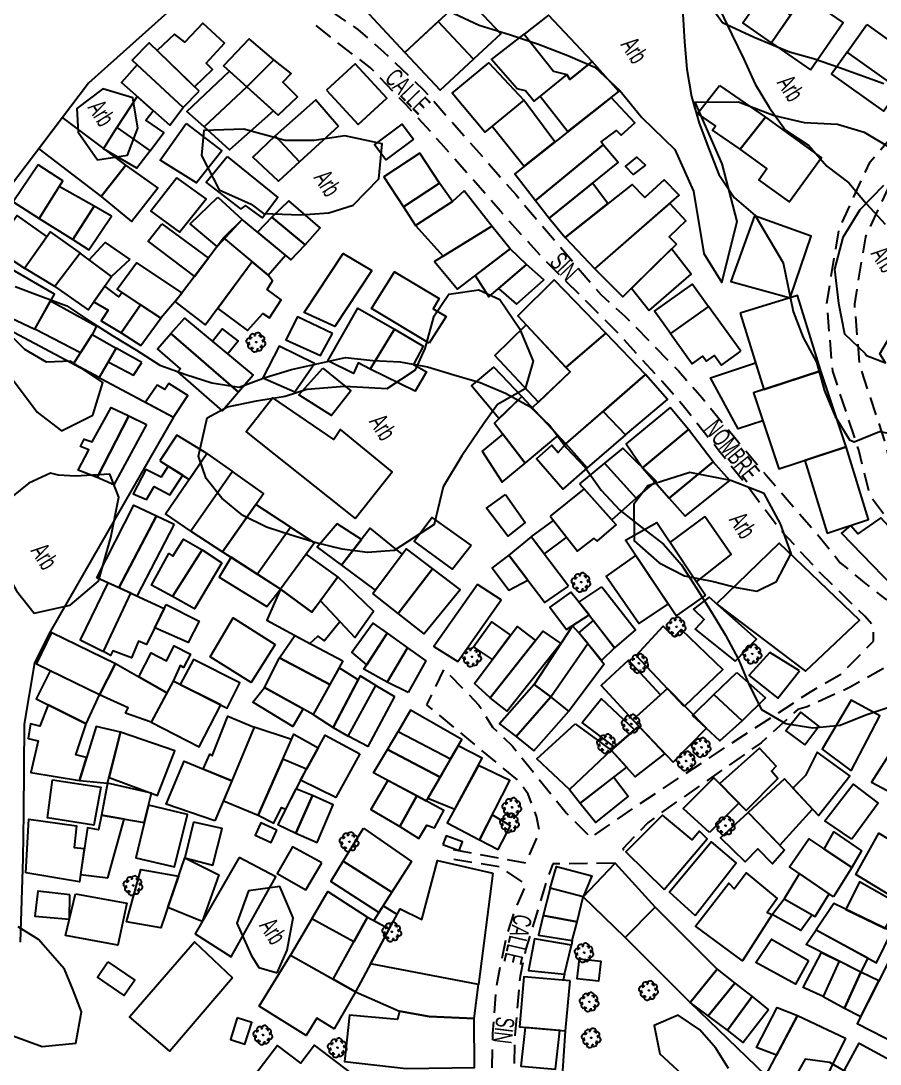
# Model space of a CAD drawing. Header units: millimetres. Extents: x 438774 to 440085, y 7202522 to 7203572.
# Drawn here: x 439727 to 439820.5, y 7202898.5 to 7203012 of the extents above; entities that cross this region are included whole.
import ezdxf

# ---------------------------------------------------------------- set-up
doc = ezdxf.new("R2010")
doc.units = ezdxf.units.MM
doc.linetypes.add('12', pattern=[3, 2, -1])
for name, color, linetype in [('0505', 1, 'Continuous'), ('0611', 30, 'Continuous'), ('0612', 7, 'Continuous'), ('0707', 7, 'Continuous'), ('0801', 10, 'Continuous'), ('1005', 3, 'Continuous'), ('1006', 3, 'Continuous'), ('1007', 3, 'Continuous')]:
    doc.layers.add(name, color=color, linetype=linetype)
doc.styles.add('02', font='swissc.ttf')
doc.styles.get("Standard").update_dxf_attribs({"font": 'Arial.ttf'})
doc.linetypes.add('14', pattern='A,10,0,["X",Standard,S=1,R=0,X=0,Y=-0.5],0.1', length=10.1)

# ---------------------------------------------------------------- blocks, each defined once
blk = doc.blocks.new('09')
for p, q in [((-0.04, 0.01), (0.04, 0.01)), ((-0.02, 0.03), (0.02, 0.03)), ((0, 0.05), (0, 0.05)), ((-0.04, -0.01), (0.04, -0.01)), ((-0.02, -0.03), (0.02, -0.03))]:
    blk.add_line(p, q)
for points in [[(-0.61, 0.39), (-0.76, 0.34), (-0.88, 0.27), (-0.97, 0.13), (-1, 0), (-0.96, -0.15), (-0.88, -0.26), (-0.83, -0.31), (-0.73, -0.36), (-0.58, -0.38)], [(-0.12, 0.67), (-0.2, 0.77), (-0.32, 0.84), (-0.46, 0.87), (-0.62, 0.83), (-0.74, 0.77), (-0.81, 0.63), (-0.83, 0.49), (-0.83, 0.42), (-0.79, 0.32), (-0.69, 0.22), (-0.62, 0.16)], [(-0.41, 0.6), (-0.39, 0.72), (-0.35, 0.82), (-0.3, 0.88), (-0.18, 0.96), (-0.03, 1), (0.1, 0.96), (0.24, 0.87), (0.31, 0.75), (0.36, 0.62), (0.37, 0.55)], [(0.11, 0.66), (0.19, 0.71), (0.31, 0.78), (0.42, 0.81), (0.49, 0.81), (0.63, 0.78), (0.76, 0.7), (0.82, 0.58), (0.84, 0.41), (0.81, 0.28), (0.75, 0.16), (0.69, 0.06)], [(0.67, -0.42), (0.8, -0.38), (0.91, -0.29), (0.99, -0.14), (1.01, -0.01), (0.95, 0.14), (0.86, 0.24), (0.8, 0.29), (0.7, 0.32), (0.56, 0.34)], [(-0.14, -0.69), (-0.19, -0.75), (-0.3, -0.83), (-0.4, -0.87), (-0.48, -0.87), (-0.61, -0.83), (-0.74, -0.75), (-0.8, -0.63), (-0.83, -0.47), (-0.79, -0.33), (-0.7, -0.18), (-0.64, -0.12)], [(-0.38, -0.63), (-0.34, -0.76), (-0.26, -0.88), (-0.13, -0.97), (0.01, -1.01), (0.15, -0.97), (0.27, -0.88), (0.32, -0.83), (0.36, -0.73), (0.38, -0.57)], [(0.15, -0.7), (0.32, -0.83), (0.46, -0.87), (0.62, -0.85), (0.74, -0.79), (0.83, -0.66), (0.86, -0.52), (0.86, -0.45), (0.83, -0.34), (0.74, -0.24), (0.67, -0.18)]]:
    blk.add_lwpolyline(points)
blk.add_lwpolyline([(0, -0.05), (-0.05, 0), (0, 0.05), (0.05, 0)], close=True)

msp = doc.modelspace()

# ---------------------------------------------------------------- linework, layer by layer
at = {"layer": '0505', "linetype": 'Continuous', "flags": 128}
for points, elevation in [([(439799.03, 7203012.71), (439799.23, 7203009.71), (439799.48, 7203006.72), (439799.98, 7203003.76), (439800.82, 7203000.88), (439801.86, 7202998.07), (439802.98, 7202995.29), (439804.63, 7202992.77), (439806.9, 7202990.83), (439808.45, 7202988.25), (439809.97, 7202985.67), (439810.48, 7202983.2), (439811.06, 7202980.37), (439812.13, 7202977.54), (439813.59, 7202974.88), (439814.47, 7202971.74), (439815.62, 7202968.97), (439817.18, 7202966.41), (439817.69, 7202966.21), (439820.46, 7202967.33), (439823.41, 7202966.77)], 70), ([(439803.09, 7203013.23), (439804.38, 7203010.52), (439805.67, 7203007.81), (439806.93, 7203005.1), (439808.49, 7203002.54), (439810.23, 7203000.09), (439812.75, 7202998.45), (439814.71, 7202996.19), (439817.1, 7202994.38), (439819.04, 7202992.09), (439821.05, 7202989.87)], 65), ([(439726.39, 7202983.08), (439729.21, 7202982.05), (439732.02, 7202981), (439734.52, 7202979.34), (439737.05, 7202977.73), (439739.61, 7202976.17), (439742.14, 7202974.55), (439744.96, 7202973.52), (439747.82, 7202972.63), (439750.79, 7202972.16), (439753.6, 7202973.21), (439756.48, 7202974.06), (439759.41, 7202974.71), (439762.33, 7202975.37), (439765.31, 7202975.06), (439768.31, 7202974.92), (439771.26, 7202974.37), (439774.13, 7202973.49), (439777.01, 7202972.67), (439779.77, 7202971.48), (439782.4, 7202970.04), (439784.59, 7202967.99), (439786.37, 7202965.58), (439788.43, 7202963.4), (439790.18, 7202960.96), (439792.21, 7202958.76), (439794.58, 7202956.9), (439796.95, 7202955.07), (439798.92, 7202952.81), (439800.52, 7202950.27), (439802.12, 7202947.73), (439803.69, 7202945.17), (439805.1, 7202942.52), (439806.25, 7202939.75), (439807.62, 7202937.08), (439810.22, 7202935.57), (439813.18, 7202935.09), (439816.16, 7202935.4), (439818.96, 7202936.49), (439821.8, 7202937.45)], 75)]:
    msp.add_lwpolyline(points, dxfattribs=dict(at, elevation=elevation))
at = {"layer": '0611', "linetype": '12', "flags": 128}
for points in [[(439760.71, 7203013.1), (439763.68, 7203011.07), (439766.53, 7203008.6), (439770.85, 7203004.5), (439780.9, 7202993.06), (439790.16, 7202982.19), (439792.75, 7202979.87), (439798.57, 7202973.92), (439801.15, 7202970.97), (439804.51, 7202966.88), (439808.1, 7202962.57), (439810.62, 7202959.68), (439814.03, 7202955.74), (439816.18, 7202953.05), (439818.6, 7202951.03), (439821.06, 7202949.13), (439823.97, 7202948.11), (439825.6, 7202948.29), (439827.98, 7202947.63), (439830.7, 7202947.63), (439833.28, 7202948.02), (439831.06, 7202949.17), (439829.73, 7202950.27), (439827.95, 7202951.5), (439825.6, 7202953.36), (439823.84, 7202955.19), (439821.95, 7202957.01), (439819.45, 7202960.24), (439818.19, 7202965.31), (439815.35, 7202973.9), (439814.72, 7202981.28), (439816.05, 7202989.36), (439819.42, 7202996.67), (439826.84, 7203005.18), (439833.28, 7203012.31), (439842.89, 7203023.25)], [(439845.11, 7203021.29), (439835.5, 7203010.34), (439829.05, 7203003.22), (439821.93, 7202995.05), (439818.91, 7202988.5), (439817.71, 7202981.16), (439818.27, 7202974.5), (439821.05, 7202966.14), (439822.18, 7202961.56), (439824.16, 7202959), (439825.95, 7202957.28), (439827.6, 7202955.56), (439829.72, 7202953.88), (439831.51, 7202952.63), (439832.7, 7202951.65), (439834.64, 7202950.65), (439836.98, 7202949.85), (439841.92, 7202947.65), (439844.69, 7202946.07), (439848.61, 7202944.09), (439852.26, 7202941.38), (439856.6, 7202937.8), (439877.35, 7202921.43)], [(439774.05, 7202921.86), (439781.98, 7202920.41), (439783.48, 7202923.8), (439783.12, 7202925.47), (439782.22, 7202927.88), (439781.19, 7202929.31), (439771.2, 7202937.6), (439773.08, 7202941.48), (439776.87, 7202937.55), (439778.33, 7202935.18), (439780.51, 7202933.09), (439786.39, 7202925.81), (439789.05, 7202923.15), (439793.66, 7202926.34), (439796.09, 7202927.97), (439805.7, 7202934.3), (439812.94, 7202939.01), (439816.22, 7202940.93), (439819.78, 7202944.51), (439819.79, 7202946.19), (439818.83, 7202947.23), (439813.92, 7202952.04), (439809.55, 7202956.74), (439805.73, 7202961.83), (439803, 7202965.2), (439798.93, 7202970.29), (439796.8, 7202972.76), (439792.11, 7202977.9), (439789.38, 7202980.66), (439783.87, 7202986.1), (439779.2, 7202991.28), (439779.22, 7202991.3), (439772.74, 7202998.66), (439768.92, 7203002.88), (439765.05, 7203006.9), (439762.48, 7203008.85), (439758.95, 7203011.65)], [(439831.95, 7202946.02), (439829.62, 7202945.61), (439826, 7202944.17), (439822.29, 7202942.42), (439821.21, 7202941.74), (439817.26, 7202939.51), (439812.58, 7202937.38), (439811.55, 7202937.09), (439807.57, 7202933.47), (439797.22, 7202926.23), (439795.23, 7202924.75), (439792.5, 7202921.91), (439792.85, 7202921.6)], [(439778.9, 7202859.28), (439779.18, 7202862.74), (439779.16, 7202869.17), (439779.29, 7202877.36), (439779.81, 7202883.36), (439779.62, 7202887.81), (439778.32, 7202894.21), (439778.28, 7202897.29), (439778.38, 7202901.89), (439778.74, 7202906.79), (439779.81, 7202912.18), (439780.81, 7202915.32), (439782.01, 7202918.07), (439779.14, 7202919.96), (439773.52, 7202920.88)], [(439791.67, 7202920.38), (439784.92, 7202920.29), (439784.25, 7202918.59), (439781.98, 7202911.07), (439781.34, 7202908.09), (439780.77, 7202901.63), (439780.67, 7202897.08), (439781.48, 7202888.59), (439781.33, 7202881.56), (439781.62, 7202871.61), (439781.52, 7202867.12), (439782.13, 7202862.1), (439782.26, 7202861.4)]]:
    msp.add_lwpolyline(points, dxfattribs=at)
at = {"layer": '0707', "linetype": 'Continuous', "flags": 128}
for points in [[(439722.8, 7203054.93), (439731.18, 7203062), (439736.59, 7203053.05), (439736.93, 7203045.36), (439732.49, 7203031.66), (439747.94, 7203021.93), (439745.39, 7203015.07), (439734.39, 7203005.23), (439724.77, 7202992.51)], [(439720.65, 7202981.1), (439743.65, 7202968.89), (439730.25, 7202945.59), (439728.51, 7202942.17), (439727.4, 7202935.5), (439727.33, 7202925.81), (439727.23, 7202920.88), (439726.94, 7202911.79)]]:
    msp.add_lwpolyline(points, dxfattribs=at)
at = {"layer": '0707', "linetype": '14', "flags": 128}
for points in [[(439787.01, 7202911.96), (439786.95, 7202911.46)], [(439786.17, 7202908.29), (439786.03, 7202907.65)], [(439808.07, 7202897.28), (439799.83, 7202905.23)], [(439785.97, 7202897.24), (439786.29, 7202902.12)]]:
    msp.add_lwpolyline(points, dxfattribs=at)
at = {"layer": '0801', "linetype": 'Continuous', "flags": 128}
for points in [[(439768.82, 7203008.54), (439774.27, 7203013.63), (439769.34, 7203018.9), (439763.9, 7203013.81), (439768.82, 7203008.54)], [(439776.28, 7203007.82), (439772.44, 7203011.93), (439775.41, 7203014.69), (439779.24, 7203010.58), (439776.28, 7203007.82)], [(439810.76, 7203012.6), (439808.69, 7203009.61), (439805.58, 7203011.76), (439807.65, 7203014.75), (439810.76, 7203012.6)], [(439812.93, 7203006.67), (439816.49, 7203011.81), (439812.25, 7203014.74), (439808.69, 7203009.61), (439812.93, 7203006.67)], [(439781.78, 7203010.56), (439784.99, 7203006.52), (439786.41, 7203006.15), (439786.77, 7203005.63), (439789.19, 7203007.56), (439784.43, 7203012.62), (439781.78, 7203010.56)], [(439741.86, 7203008.75), (439745.92, 7203004.82), (439747.86, 7203006.71), (439747.18, 7203007.39), (439749.19, 7203009.58), (439746.82, 7203011.74), (439744.87, 7203009.66), (439743.75, 7203010.53), (439741.86, 7203008.75)], [(439772.44, 7203011.93), (439768.82, 7203008.54), (439772.66, 7203004.44), (439776.28, 7203007.82), (439772.44, 7203011.93)], [(439819.06, 7203011.58), (439824.73, 7203007.55), (439822.59, 7203004.56), (439816.93, 7203008.58), (439819.06, 7203011.58)], [(439786.41, 7203006.15), (439783.54, 7203003.81), (439782.83, 7203003.26), (439781.93, 7203004.39), (439781.04, 7203004.59), (439778.24, 7203007.78), (439781.78, 7203010.56), (439784.99, 7203006.52), (439786.41, 7203006.15)], [(439746.41, 7203004.34), (439740.98, 7203009.61), (439739.14, 7203007.7), (439739.69, 7203007.22), (439744.7, 7203002.55), (439746.41, 7203004.34)], [(439751.6, 7203004.83), (439754.56, 7203007.75), (439751.86, 7203010.04), (439749.08, 7203007.11), (439751.6, 7203004.83)], [(439822.59, 7203004.56), (439816.93, 7203008.58), (439815.22, 7203006.19), (439820.88, 7203002.16), (439822.59, 7203004.56)], [(439744.7, 7203002.55), (439739.69, 7203007.22), (439737.97, 7203005.27), (439743.22, 7203000.63), (439744.7, 7203002.55)], [(439754.56, 7203007.75), (439751.6, 7203004.83), (439755.03, 7203001.75), (439757.13, 7203003.74), (439755.53, 7203005.31), (439756.44, 7203006.26), (439754.56, 7203007.75)], [(439760.28, 7203004.45), (439763.72, 7203000.72), (439766.84, 7203003.59), (439763.4, 7203007.32), (439760.28, 7203004.45)], [(439781.75, 7203003.36), (439777.52, 7202999.89), (439773.96, 7203004.12), (439777.95, 7203007.42), (439781.75, 7203003.36)], [(439786.54, 7202999.95), (439792.07, 7203004.32), (439789.19, 7203007.56), (439786.77, 7203005.63), (439786.41, 7203006.15), (439783.54, 7203003.81), (439786.54, 7202999.95)], [(439751.6, 7203004.83), (439746.98, 7203000.47), (439745.09, 7203002.15), (439749.72, 7203006.53), (439751.6, 7203004.83)], [(439751.6, 7203004.83), (439754.52, 7203002.22), (439749.73, 7202997.95), (439746.98, 7203000.47), (439751.6, 7203004.83)], [(439803.05, 7203004.95), (439808.04, 7203001.51), (439805.28, 7202998.03), (439802.27, 7203000.1), (439802.59, 7203000.57), (439800.64, 7203001.91), (439803.05, 7203004.95)], [(439739.69, 7203003.76), (439737.46, 7203000.4), (439741.08, 7202997.87), (439742.6, 7202999.86), (439740.64, 7203001.18), (439741.43, 7203002.21), (439739.69, 7203003.76)], [(439761.58, 7203000.53), (439757.36, 7202996.65), (439754.7, 7202999.5), (439759.11, 7203003.41), (439761.58, 7203000.53)], [(439781.78, 7202996.18), (439785.13, 7202998.83), (439781.75, 7203003.36), (439778.32, 7203000.55), (439781.78, 7202996.18)], [(439783.03, 7202992.46), (439790.39, 7202998.5), (439790.15, 7202998.82), (439791.83, 7203000.07), (439792.33, 7202999.56), (439793.81, 7203000.89), (439791.24, 7203003.67), (439780.76, 7202995.37), (439783.03, 7202992.46)], [(439728.98, 7202998.08), (439735.78, 7202992.89), (439738.44, 7202996.28), (439731.55, 7203001.47), (439728.98, 7202998.08)], [(439808.04, 7203001.51), (439814.12, 7202997.11), (439810.65, 7202992.3), (439807.32, 7202994.71), (439808.19, 7202995.92), (439805.28, 7202998.03), (439808.04, 7203001.51)], [(439737.46, 7203000.4), (439741.08, 7202997.87), (439739.65, 7202995.97), (439736.03, 7202998.09), (439737.46, 7203000.4)], [(439745.01, 7203000.81), (439748.9, 7202997.87), (439746.15, 7202994.38), (439742.18, 7202996.84), (439745.01, 7203000.81)], [(439769.74, 7202999.13), (439766.72, 7202996.88), (439765.52, 7202998.5), (439768.53, 7203000.75), (439769.74, 7202999.13)], [(439754.7, 7202999.5), (439757.36, 7202996.65), (439755.04, 7202994.57), (439752.25, 7202997.18), (439754.7, 7202999.5)], [(439784.5, 7202990.53), (439792.01, 7202996.59), (439790.39, 7202998.5), (439783.03, 7202992.46), (439784.5, 7202990.53)], [(439749.46, 7202997.25), (439755, 7202992.79), (439753.32, 7202990.58), (439751.46, 7202991.91), (439750.97, 7202991.55), (439747.18, 7202994.46), (439749.46, 7202997.25)], [(439770.45, 7202997.59), (439766.52, 7202995.02), (439768.65, 7202991.78), (439772.57, 7202994.33), (439770.45, 7202997.59)], [(439794.98, 7202996.29), (439793.66, 7202995.28), (439792.81, 7202996.16), (439794.05, 7202997.15), (439794.98, 7202996.29)], [(439728.91, 7202996.34), (439726.2, 7202992.29), (439729.01, 7202990.51), (439731.59, 7202994.6), (439728.91, 7202996.34)], [(439738.44, 7202996.28), (439735.78, 7202992.89), (439739.07, 7202990.17), (439741.93, 7202993.82), (439738.44, 7202996.28)], [(439744, 7202994.9), (439741.16, 7202991.3), (439744.3, 7202989.02), (439747.17, 7202992.65), (439744, 7202994.9)], [(439772.57, 7202994.33), (439768.65, 7202991.78), (439769.98, 7202989.72), (439773.99, 7202992.33), (439772.57, 7202994.33)], [(439786.26, 7202988.43), (439790.9, 7202992.11), (439789.21, 7202994.33), (439784.5, 7202990.53), (439786.26, 7202988.43)], [(439789.48, 7202985.02), (439798.65, 7202993.03), (439797, 7202994.69), (439794.91, 7202992.79), (439793.53, 7202994.19), (439786.26, 7202988.43), (439789.48, 7202985.02)], [(439731.2, 7202993.98), (439729.01, 7202990.51), (439732.68, 7202988.22), (439735, 7202991.82), (439731.2, 7202993.98)], [(439775.26, 7202993.49), (439773.99, 7202992.33), (439769.98, 7202989.72), (439772.98, 7202986.41), (439778.25, 7202989.67), (439775.26, 7202993.49)], [(439748.44, 7202992.82), (439751.12, 7202990.37), (439748.37, 7202987.44), (439745.43, 7202989.91), (439748.44, 7202992.82)], [(439754.34, 7202990.63), (439757.95, 7202987.63), (439759.59, 7202989.47), (439756.18, 7202992.42), (439754.34, 7202990.63)], [(439798.36, 7202987.7), (439792.51, 7202981.97), (439789.48, 7202985.02), (439797.63, 7202992.13), (439799.36, 7202990.23), (439797.55, 7202988.49), (439798.36, 7202987.7)], [(439724.09, 7202987.25), (439727.41, 7202985.08), (439729.87, 7202988.55), (439726.64, 7202990.82), (439724.09, 7202987.25)], [(439735, 7202991.82), (439732.68, 7202988.22), (439734.41, 7202987.08), (439736.88, 7202990.74), (439735, 7202991.82)], [(439742.37, 7202989.93), (439747.44, 7202986.19), (439745.95, 7202984.2), (439740.87, 7202988.02), (439742.37, 7202989.93)], [(439755.81, 7202986.49), (439751.12, 7202990.37), (439749.09, 7202988.4), (439753.95, 7202984.34), (439755.81, 7202986.49)], [(439752.76, 7202989.02), (439756.4, 7202985.99), (439757.95, 7202987.63), (439754.34, 7202990.63), (439752.76, 7202989.02)], [(439778.25, 7202989.67), (439772.02, 7202985.82), (439774.54, 7202982.81), (439780.27, 7202987.19), (439778.25, 7202989.67)], [(439810.72, 7202981.88), (439813.01, 7202988.57), (439806.84, 7202990.78), (439804.28, 7202983.64), (439810.72, 7202981.88)], [(439727.41, 7202985.08), (439730.23, 7202989.06), (439733.48, 7202986.74), (439730.72, 7202983.09), (439727.41, 7202985.08)], [(439738.9, 7202986.04), (439736.9, 7202984.19), (439734.47, 7202986.01), (439736.21, 7202987.88), (439738.9, 7202986.04)], [(439752.21, 7202985.79), (439747.13, 7202978.94), (439743.8, 7202981.45), (439749.09, 7202988.4), (439752.21, 7202985.79)], [(439719.36, 7202982.76), (439728.54, 7202978.44), (439730.68, 7202982.25), (439724.53, 7202985.82), (439724.27, 7202985.32), (439721.58, 7202986.6), (439719.36, 7202982.76)], [(439733.48, 7202986.74), (439730.72, 7202983.09), (439734.36, 7202980.56), (439736.9, 7202984.19), (439733.48, 7202986.74)], [(439765.2, 7202984.84), (439761.17, 7202978.76), (439757.86, 7202980.27), (439762.09, 7202986.7), (439765.2, 7202984.84)], [(439780.27, 7202987.19), (439776.47, 7202984.28), (439777.94, 7202981.97), (439782.05, 7202985.5), (439780.27, 7202987.19)], [(439795.37, 7202980.48), (439799.95, 7202984.43), (439797.82, 7202987.18), (439793.47, 7202982.91), (439795.37, 7202980.48)], [(439744.59, 7202982.37), (439742.25, 7202979.64), (439737.49, 7202982.8), (439739.61, 7202985.66), (439744.59, 7202982.37)], [(439752.21, 7202985.79), (439748.45, 7202980.72), (439751.68, 7202978.3), (439753.35, 7202980.16), (439754.09, 7202979.69), (439755.35, 7202981.66), (439753.82, 7202982.76), (439754.42, 7202983.71), (439753.95, 7202984.34), (439752.21, 7202985.79)], [(439782.05, 7202985.5), (439778.99, 7202982.88), (439780.94, 7202981.16), (439783.94, 7202983.83), (439782.05, 7202985.5)], [(439771.44, 7202976.93), (439765.18, 7202980.71), (439767.66, 7202984.69), (439772.52, 7202981.78), (439771.9, 7202980.68), (439773.29, 7202979.83), (439771.44, 7202976.93)], [(439736.18, 7202983.15), (439734.98, 7202981.44), (439736.51, 7202980.52), (439735.76, 7202979.38), (439737.93, 7202978.06), (439740.04, 7202981.11), (439738.05, 7202982.43), (439737.69, 7202981.96), (439736.18, 7202983.15)], [(439785.06, 7202983.81), (439781.11, 7202979.89), (439786.33, 7202974.29), (439790.68, 7202978.02), (439785.06, 7202983.81)], [(439801.84, 7202980.94), (439797.69, 7202977.98), (439795.97, 7202980.4), (439800.1, 7202983.35), (439801.84, 7202980.94)], [(439805.28, 7202980.19), (439807.86, 7202971.9), (439814.07, 7202973.94), (439811.53, 7202982.12), (439805.28, 7202980.19)], [(439734.8, 7202977.87), (439733.52, 7202975.87), (439728.54, 7202978.44), (439730.27, 7202981.54), (439735.27, 7202978.8), (439734.8, 7202977.87)], [(439742.25, 7202979.64), (439740.04, 7202981.11), (439737.93, 7202978.06), (439740.07, 7202976.68), (439742.25, 7202979.64)], [(439767.67, 7202978.45), (439765.02, 7202974.11), (439763.72, 7202974.79), (439763.21, 7202973.63), (439760.41, 7202975.03), (439763.68, 7202980.75), (439767.67, 7202978.45)], [(439805.34, 7202976.05), (439801.84, 7202980.94), (439797.69, 7202977.98), (439800.05, 7202974.68), (439801.24, 7202975.52), (439801.63, 7202974.97), (439802.49, 7202975.58), (439803.24, 7202974.54), (439805.34, 7202976.05)], [(439750.72, 7202971.6), (439743.36, 7202977.99), (439744.84, 7202979.67), (439752.3, 7202973.46), (439750.72, 7202971.6)], [(439760.92, 7202977.99), (439757.14, 7202979.8), (439755.87, 7202977.31), (439759.62, 7202975.59), (439760.92, 7202977.99)], [(439749.54, 7202975.77), (439747.86, 7202977.16), (439748.94, 7202978.48), (439750.66, 7202977.16), (439749.54, 7202975.77)], [(439765.02, 7202974.11), (439767.67, 7202978.45), (439770.81, 7202976.6), (439769.74, 7202974.62), (439771.15, 7202973.81), (439769.94, 7202971.71), (439765.02, 7202974.11)], [(439782.01, 7202978.92), (439786.79, 7202973.8), (439783.34, 7202970.52), (439778.6, 7202975.59), (439782.01, 7202978.92)], [(439737.39, 7202976.38), (439735.55, 7202973.19), (439732.77, 7202974.67), (439734.8, 7202977.87), (439737.39, 7202976.38)], [(439743.36, 7202977.99), (439750.72, 7202971.6), (439748.97, 7202969.59), (439744.12, 7202973.81), (439744.41, 7202974.14), (439741.89, 7202976.33), (439743.36, 7202977.99)], [(439790.68, 7202978.02), (439786.33, 7202974.29), (439786.79, 7202973.8), (439782.67, 7202969.89), (439786.33, 7202965.98), (439795, 7202973.51), (439790.68, 7202978.02)], [(439740.2, 7202974.84), (439737.39, 7202976.38), (439736.54, 7202974.91), (439739.29, 7202973.45), (439740.2, 7202974.84)], [(439756.85, 7202971.63), (439758.96, 7202974.72), (439755.14, 7202976.61), (439753.36, 7202973.16), (439756.85, 7202971.63)], [(439759.87, 7202974.2), (439762.94, 7202971.76), (439760.82, 7202969.05), (439757.28, 7202971.32), (439759.87, 7202974.2)], [(439781.53, 7202971.12), (439779.03, 7202968.73), (439776.05, 7202972.31), (439778.5, 7202974.34), (439781.53, 7202971.12)], [(439807.86, 7202971.9), (439806.75, 7202971.53), (439807.75, 7202968.5), (439805.05, 7202967.6), (439802.07, 7202973.17), (439806.97, 7202974.78), (439807.86, 7202971.9)], [(439814.07, 7202973.94), (439806.75, 7202971.53), (439809.48, 7202963.25), (439816.8, 7202965.65), (439814.07, 7202973.94)], [(439795, 7202973.51), (439790.38, 7202969.5), (439792.81, 7202966.95), (439797.37, 7202970.81), (439795, 7202973.51)], [(439740.59, 7202970.51), (439743.65, 7202968.89), (439745.21, 7202971.24), (439743.11, 7202972.56), (439742.68, 7202971.89), (439741.84, 7202972.35), (439740.59, 7202970.51)], [(439763.39, 7202957.87), (439767.43, 7202962.94), (439761.81, 7202967.55), (439761.07, 7202966.46), (439754.44, 7202971), (439751.53, 7202967.3), (439763.39, 7202957.87)], [(439785.49, 7202966.88), (439781.53, 7202971.12), (439778.54, 7202968.25), (439781.88, 7202963.88), (439785.49, 7202966.88)], [(439738.76, 7202969.02), (439735.34, 7202962.31), (439733.26, 7202963.13), (439734.42, 7202965.33), (439733.51, 7202965.68), (439733.93, 7202966.5), (439734.79, 7202966.21), (439736.84, 7202969.95), (439738.76, 7202969.02)], [(439786.33, 7202965.98), (439790.38, 7202969.5), (439792.81, 7202966.95), (439788.63, 7202963.36), (439786.33, 7202965.98)], [(439797.67, 7202969.94), (439792.9, 7202965.99), (439794.67, 7202963.38), (439799.66, 7202967.55), (439797.67, 7202969.94)], [(439740.69, 7202968.09), (439737.13, 7202961.53), (439735.34, 7202962.31), (439738.76, 7202969.02), (439740.69, 7202968.09)], [(439781.88, 7202963.88), (439779.45, 7202967.05), (439777.21, 7202965.17), (439779.38, 7202961.81), (439781.88, 7202963.88)], [(439799.66, 7202967.55), (439794.67, 7202963.38), (439797.55, 7202960.09), (439802.35, 7202964.04), (439799.66, 7202967.55)], [(439742.15, 7202964.15), (439745.34, 7202962.12), (439747.26, 7202964.92), (439743.98, 7202966.91), (439742.15, 7202964.15)], [(439788.63, 7202963.36), (439785.98, 7202961.06), (439783.12, 7202964.37), (439784.8, 7202965.83), (439785.48, 7202965.05), (439786.33, 7202965.98), (439788.63, 7202963.36)], [(439745.53, 7202956.5), (439742.78, 7202958.37), (439747.26, 7202964.92), (439750.06, 7202962.97), (439745.53, 7202956.5)], [(439790.53, 7202963.89), (439793.96, 7202960.08), (439796.15, 7202961.91), (439792.53, 7202965.5), (439790.53, 7202963.89)], [(439816.8, 7202965.65), (439812.31, 7202964.18), (439814.75, 7202956.27), (439819.26, 7202957.76), (439816.8, 7202965.65)], [(439744.65, 7202962.56), (439743.07, 7202963.57), (439742.29, 7202962.35), (439740.64, 7202963.21), (439739.23, 7202960.56), (439740.69, 7202959.92), (439741.52, 7202961.35), (439743.22, 7202960.45), (439744.65, 7202962.56)], [(439787.82, 7202961.65), (439791.31, 7202957.72), (439793.96, 7202960.08), (439790.53, 7202963.89), (439787.82, 7202961.65)], [(439802.35, 7202964.04), (439797.55, 7202960.09), (439799.3, 7202958.13), (439804.17, 7202961.99), (439802.35, 7202964.04)], [(439750.06, 7202962.97), (439745.53, 7202956.5), (439748.98, 7202954.25), (439753.41, 7202960.58), (439750.06, 7202962.97)], [(439779.75, 7202960.49), (439781.88, 7202957.43), (439780, 7202955.95), (439777.67, 7202958.99), (439779.75, 7202960.49)], [(439784.61, 7202958.11), (439787.6, 7202954.32), (439789.38, 7202955.69), (439789.74, 7202955.41), (439791.8, 7202957.16), (439788.31, 7202961.1), (439784.61, 7202958.11)], [(439741.8, 7202958.17), (439737.68, 7202950.32), (439735.29, 7202951.41), (439739.33, 7202959.32), (439741.8, 7202958.17)], [(439752.75, 7202951.81), (439756.36, 7202956.93), (439752.58, 7202959.4), (439748.98, 7202954.25), (439752.75, 7202951.81)], [(439743.72, 7202957.24), (439739.64, 7202949.43), (439737.68, 7202950.32), (439741.8, 7202958.17), (439743.72, 7202957.24)], [(439776.01, 7202954.93), (439773.99, 7202952.36), (439769.83, 7202955.39), (439771.74, 7202957.96), (439776.01, 7202954.93)], [(439801.43, 7202958.07), (439797.66, 7202955.27), (439800.53, 7202950.97), (439804.32, 7202953.95), (439801.43, 7202958.07)], [(439825.77, 7202952.33), (439820.58, 7202957.94), (439818.09, 7202956.18), (439817.28, 7202957.11), (439816.3, 7202956.26), (439823.02, 7202949.34), (439825.77, 7202952.33)], [(439752.75, 7202951.81), (439756.36, 7202956.93), (439758.96, 7202955.22), (439755.26, 7202950.18), (439752.75, 7202951.81)], [(439761.9, 7202952.77), (439764.09, 7202955.59), (439761.44, 7202957.29), (439759.27, 7202954.75), (439761.9, 7202952.77)], [(439765.57, 7202950.05), (439768.51, 7202953.98), (439765.03, 7202956.82), (439761.9, 7202952.77), (439765.57, 7202950.05)], [(439783.97, 7202954.01), (439782.55, 7202955.87), (439784.99, 7202957.64), (439786.4, 7202955.83), (439783.97, 7202954.01)], [(439801.51, 7202949.51), (439798.33, 7202947.27), (439792.82, 7202955.51), (439796.23, 7202957.41), (439801.51, 7202949.51)], [(439746.75, 7202954.45), (439743.51, 7202949.37), (439741.24, 7202950.62), (439743.14, 7202954.05), (439743.55, 7202953.75), (439744.74, 7202955.63), (439746.75, 7202954.45)], [(439786.62, 7202950.52), (439782.55, 7202955.87), (439780.12, 7202953.87), (439784.03, 7202948.72), (439786.62, 7202950.52)], [(439765.32, 7202949.7), (439768.94, 7202954.56), (439771.82, 7202952.39), (439768.06, 7202947.53), (439765.32, 7202949.7)], [(439802.71, 7202948.58), (439812.39, 7202941.24), (439818.28, 7202946.79), (439809.51, 7202955.19), (439802.71, 7202948.58)], [(439748.91, 7202953.05), (439745.93, 7202948.04), (439743.51, 7202949.37), (439746.75, 7202954.45), (439748.91, 7202953.05)], [(439755.26, 7202950.18), (439749.89, 7202953.67), (439748.6, 7202951.47), (439753.8, 7202948.3), (439755.26, 7202950.18)], [(439758.06, 7202953.98), (439755.26, 7202950.18), (439758.69, 7202947.67), (439761.51, 7202951.51), (439758.06, 7202953.98)], [(439782.19, 7202951.14), (439780.12, 7202953.87), (439778.32, 7202952.48), (439780.1, 7202950.06), (439782.19, 7202951.14)], [(439793.93, 7202953.85), (439797.46, 7202948.58), (439794.26, 7202946.43), (439790.69, 7202951.54), (439793.93, 7202953.85)], [(439768.06, 7202947.53), (439771.82, 7202952.39), (439774.81, 7202950.12), (439770.9, 7202945.33), (439768.06, 7202947.53)], [(439761.51, 7202951.51), (439759.61, 7202948.91), (439763.37, 7202944.92), (439765.39, 7202947.8), (439761.51, 7202951.51)], [(439736.03, 7202943.38), (439738.98, 7202949.73), (439736.49, 7202950.86), (439733.47, 7202944.68), (439736.03, 7202943.38)], [(439761.74, 7202946.65), (439759.61, 7202948.91), (439758.69, 7202947.67), (439755.26, 7202950.18), (439753.8, 7202946.79), (439758.45, 7202944.27), (439759.35, 7202945.05), (439760.02, 7202944.54), (439761.74, 7202946.65)], [(439776.69, 7202950.68), (439771.97, 7202943.95), (439774.57, 7202942.32), (439779.28, 7202949.02), (439776.69, 7202950.68)], [(439790.23, 7202950.44), (439793.89, 7202945.77), (439791.61, 7202943.8), (439787.75, 7202948.75), (439790.23, 7202950.44)], [(439736.03, 7202943.38), (439738.98, 7202949.73), (439742.62, 7202948.09), (439740.71, 7202944.17), (439739.82, 7202944.52), (439739.07, 7202942.7), (439737.04, 7202943.48), (439736.79, 7202942.95), (439736.03, 7202943.38)], [(439788.85, 7202947.37), (439786.87, 7202949.84), (439784.57, 7202948.23), (439786.4, 7202945.78), (439788.85, 7202947.37)], [(439804.74, 7202942.36), (439807.07, 7202944.75), (439801.9, 7202949.29), (439800.21, 7202948), (439801.36, 7202946.89), (439800.38, 7202945.84), (439804.74, 7202942.36)], [(439742.83, 7202948.51), (439746.43, 7202946.71), (439745.24, 7202944.36), (439741.59, 7202945.98), (439742.83, 7202948.51)], [(439754.68, 7202944.16), (439752.09, 7202940.03), (439747.61, 7202942.83), (439750.14, 7202947.05), (439754.68, 7202944.16)], [(439776.26, 7202943.91), (439778.23, 7202946.62), (439780.31, 7202945.16), (439778.33, 7202942.51), (439776.26, 7202943.91)], [(439789.33, 7202946.75), (439791.61, 7202943.8), (439790.2, 7202942.4), (439787.74, 7202945.41), (439789.33, 7202946.75)], [(439735.6, 7202938.7), (439728.74, 7202942.03), (439730.4, 7202945.45), (439737.32, 7202942.08), (439735.6, 7202938.7)], [(439766.87, 7202945.39), (439764.66, 7202941.96), (439763.03, 7202943.34), (439765.32, 7202946.49), (439766.87, 7202945.39)], [(439776.39, 7202939.93), (439781.01, 7202946.1), (439783.01, 7202944.59), (439778.1, 7202938.34), (439776.39, 7202939.93)], [(439778.1, 7202938.34), (439783.82, 7202945.62), (439785.77, 7202944.25), (439779.92, 7202936.92), (439778.1, 7202938.34)], [(439784.7, 7202938.48), (439788.71, 7202944.27), (439787.74, 7202945.41), (439787.03, 7202946.19), (439782.89, 7202939.81), (439784.7, 7202938.48)], [(439799.19, 7202937.43), (439793.96, 7202942.97), (439796.89, 7202946.14), (439798.1, 7202945), (439798.88, 7202945.8), (439803.39, 7202941.42), (439799.19, 7202937.43)], [(439762.06, 7202942.37), (439760.64, 7202939.82), (439755.16, 7202942.69), (439756.85, 7202945.12), (439762.06, 7202942.37)], [(439769.1, 7202943.8), (439766.88, 7202940.05), (439764.34, 7202941.47), (439766.87, 7202945.39), (439769.1, 7202943.8)], [(439743.6, 7202940.18), (439742.91, 7202938.9), (439739.88, 7202940.63), (439741.22, 7202943.25), (439742.87, 7202942.39), (439743.7, 7202944.02), (439745.47, 7202943.11), (439744.74, 7202941.66), (439744.37, 7202941.86), (439743.6, 7202940.18)], [(439769.16, 7202938.93), (439766.88, 7202940.05), (439769.1, 7202943.8), (439771.09, 7202942.37), (439769.16, 7202938.93)], [(439784.7, 7202938.48), (439788.71, 7202944.27), (439790.5, 7202942.03), (439786.64, 7202936.92), (439784.7, 7202938.48)], [(439811.73, 7202941.28), (439808.52, 7202943.27), (439806.27, 7202940.81), (439806.28, 7202940.79), (439809.39, 7202938.31), (439811.73, 7202941.28)], [(439737.32, 7202942.08), (439742.91, 7202938.9), (439741.19, 7202935.71), (439738.42, 7202936.68), (439738.69, 7202937.25), (439735.6, 7202938.7), (439737.32, 7202942.08)], [(439744.36, 7202939.81), (439749.47, 7202937.23), (439750.85, 7202939.98), (439745.8, 7202942.51), (439744.36, 7202939.81)], [(439755.16, 7202942.69), (439760.64, 7202939.82), (439758.82, 7202936.56), (439753.54, 7202939.47), (439755.16, 7202942.69)], [(439796.6, 7202938.67), (439793.13, 7202942.47), (439790.15, 7202939.68), (439793.59, 7202935.97), (439796.6, 7202938.67)], [(439735.6, 7202938.7), (439730.22, 7202941.31), (439728.68, 7202938.24), (439734.13, 7202935.51), (439735.6, 7202938.7)], [(439761.01, 7202935.14), (439763.71, 7202940.33), (439761.65, 7202941.63), (439758.82, 7202936.56), (439761.01, 7202935.14)], [(439804.94, 7202941.12), (439808.03, 7202938.34), (439805.5, 7202935.87), (439802.43, 7202938.71), (439804.94, 7202941.12)], [(439741.19, 7202935.71), (439746.44, 7202933.02), (439748.78, 7202937.58), (439743.6, 7202940.18), (439741.19, 7202935.71)], [(439762.63, 7202934.19), (439765.63, 7202939.68), (439763.93, 7202940.75), (439761.01, 7202935.14), (439762.63, 7202934.19)], [(439780.9, 7202934.16), (439784.7, 7202938.48), (439782.89, 7202939.81), (439779.1, 7202935.54), (439780.9, 7202934.16)], [(439753.54, 7202939.47), (439757.74, 7202937.16), (439756.62, 7202935.22), (439752.27, 7202937.9), (439753.54, 7202939.47)], [(439767.69, 7202938.51), (439764.78, 7202933.08), (439762.63, 7202934.19), (439765.63, 7202939.68), (439767.69, 7202938.51)], [(439793.59, 7202935.97), (439797.99, 7202931.34), (439801.61, 7202935.07), (439797.37, 7202939.36), (439793.59, 7202935.97)], [(439802.43, 7202938.71), (439805.5, 7202935.87), (439803.09, 7202933.69), (439800.11, 7202936.45), (439802.43, 7202938.71)], [(439734.13, 7202935.51), (439729.99, 7202937.58), (439729.1, 7202935.27), (439728.06, 7202935.51), (439727.81, 7202933.92), (439728.91, 7202933.69), (439728.11, 7202930.22), (439733.39, 7202929.35), (439734.18, 7202931.88), (439733.01, 7202932.16), (439734.13, 7202935.51)], [(439782.85, 7202932.6), (439786.64, 7202936.92), (439784.7, 7202938.48), (439780.9, 7202934.16), (439782.85, 7202932.6)], [(439793.79, 7202934.86), (439790.19, 7202938.25), (439788.08, 7202935.65), (439791.6, 7202932.99), (439793.79, 7202934.86)], [(439817.37, 7202930.43), (439820.48, 7202936.4), (439817.35, 7202938.1), (439814.21, 7202932.79), (439817.37, 7202930.43)], [(439749.98, 7202929.33), (439746.87, 7202930.61), (439747.57, 7202932.23), (439747.83, 7202932.05), (439749.54, 7202936.35), (439752.42, 7202935.17), (439749.98, 7202929.33)], [(439768.06, 7202934.68), (439773.78, 7202931.72), (439775, 7202933.81), (439769.42, 7202937.02), (439768.06, 7202934.68)], [(439812.32, 7202933.25), (439813.84, 7202935.28), (439811.89, 7202936.78), (439810.24, 7202934.75), (439812.32, 7202933.25)], [(439736.47, 7202929.08), (439737.88, 7202934.62), (439735.22, 7202935.25), (439733.39, 7202929.35), (439736.47, 7202929.08)], [(439787.33, 7202935.51), (439791.24, 7202932.68), (439786.72, 7202928.38), (439783.15, 7202931.73), (439787.33, 7202935.51)], [(439797.1, 7202932.27), (439794.27, 7202935.27), (439791.24, 7202932.68), (439793.87, 7202929.77), (439797.1, 7202932.27)], [(439736.63, 7202929.7), (439741.9, 7202927.75), (439743.79, 7202932.59), (439737.88, 7202934.62), (439736.63, 7202929.7)], [(439752.42, 7202935.17), (439749.07, 7202927.14), (439752.84, 7202925.61), (439756.48, 7202933.84), (439752.42, 7202935.17)], [(439759.38, 7202932.93), (439758.1, 7202930.6), (439755.53, 7202931.7), (439756.72, 7202934.4), (439759.38, 7202932.93)], [(439763.92, 7202932.28), (439761.3, 7202927.5), (439757.45, 7202929.4), (439760.12, 7202934.28), (439763.92, 7202932.28)], [(439772.64, 7202929.74), (439766.92, 7202932.72), (439768.06, 7202934.68), (439773.78, 7202931.72), (439772.64, 7202929.74)], [(439774.23, 7202926.26), (439777.22, 7202931.78), (439774.6, 7202933.14), (439771.31, 7202927.44), (439774.23, 7202926.26)], [(439766.92, 7202932.72), (439772.64, 7202929.74), (439771.13, 7202927.13), (439765.41, 7202930.21), (439766.92, 7202932.72)], [(439791.24, 7202932.68), (439786.72, 7202928.38), (439787.86, 7202926.9), (439792.94, 7202930.8), (439791.24, 7202932.68)], [(439803.06, 7202929.05), (439805.92, 7202926.09), (439809.4, 7202929.57), (439808.69, 7202930.39), (439809.2, 7202930.93), (439807.38, 7202932.88), (439803.06, 7202929.05)], [(439811.03, 7202928.54), (439813.8, 7202925.54), (439817.22, 7202929.88), (439813.65, 7202932.44), (439812.41, 7202929.92), (439811.02, 7202928.54), (439811.03, 7202928.54)], [(439824.69, 7202926.46), (439827.04, 7202930.19), (439821.93, 7202932.89), (439819.57, 7202929.19), (439824.69, 7202926.46)], [(439748.13, 7202924.96), (439742.85, 7202926.79), (439744.81, 7202931.46), (439749.98, 7202929.33), (439748.13, 7202924.96)], [(439758.1, 7202930.6), (439755.53, 7202931.7), (439752.84, 7202925.61), (439754.55, 7202924.73), (439755.38, 7202926.44), (439755.84, 7202926.26), (439758.1, 7202930.6)], [(439776.8, 7202931), (439773.41, 7202924.75), (439776.92, 7202922.92), (439780.22, 7202929.35), (439776.8, 7202931)], [(439791.51, 7202929.71), (439787.86, 7202926.9), (439789.57, 7202924.81), (439793.11, 7202927.63), (439791.51, 7202929.71)], [(439801.96, 7202923.71), (439799.08, 7202926.33), (439802.42, 7202929.67), (439805.15, 7202926.89), (439801.96, 7202923.71)], [(439810.09, 7202929.54), (439806.14, 7202925.87), (439809.59, 7202922.32), (439813.14, 7202926.26), (439810.09, 7202929.54)], [(439730.48, 7202929.42), (439735.72, 7202928.64), (439734.97, 7202924.52), (439729.91, 7202925.3), (439730.48, 7202929.42)], [(439735.8, 7202925.58), (439740.44, 7202924.81), (439741.25, 7202927.98), (439736.47, 7202929.08), (439735.8, 7202925.58)], [(439756.94, 7202928.45), (439754.99, 7202924.59), (439756.96, 7202923.64), (439758.77, 7202927.74), (439756.94, 7202928.45)], [(439768.25, 7202924.35), (439770.12, 7202927.68), (439766.97, 7202929.38), (439765.1, 7202926.22), (439768.25, 7202924.35)], [(439817.42, 7202922.98), (439814.5, 7202924.99), (439817.58, 7202928.96), (439820.3, 7202926.9), (439817.42, 7202922.98)], [(439758.77, 7202927.74), (439756.96, 7202923.64), (439759.26, 7202922.63), (439761.02, 7202926.72), (439758.77, 7202927.74)], [(439770.12, 7202927.68), (439768.25, 7202924.35), (439770.32, 7202923.07), (439771.2, 7202924.5), (439772.02, 7202924.23), (439773.03, 7202926.11), (439770.12, 7202927.68)], [(439740.9, 7202926.68), (439739.52, 7202920.96), (439743.76, 7202919.97), (439745.14, 7202925.66), (439740.9, 7202926.68)], [(439727.57, 7202919.33), (439727.9, 7202925.14), (439733.07, 7202924.42), (439732.83, 7202922.08), (439733.93, 7202921.95), (439733.39, 7202918.35), (439727.57, 7202919.33)], [(439736.5, 7202918.78), (439738.28, 7202925.17), (439735.8, 7202925.58), (439735.48, 7202923.98), (439734.26, 7202924.23), (439733.51, 7202919.13), (439736.5, 7202918.78)], [(439778.32, 7202925.64), (439776.92, 7202922.92), (439778.96, 7202921.86), (439780.31, 7202924.45), (439778.32, 7202925.64)], [(439797.02, 7202917.5), (439801.68, 7202923.01), (439800.85, 7202923.86), (439800.08, 7202922.92), (439796.85, 7202925.61), (439792.85, 7202921.6), (439797.02, 7202917.5)], [(439806.14, 7202925.87), (439810.12, 7202921.77), (439808.8, 7202920.31), (439807.21, 7202921.94), (439805.82, 7202920.52), (439803.16, 7202923.11), (439806.14, 7202925.87)], [(439745.81, 7202924.84), (439744.86, 7202920.95), (439747.92, 7202920.15), (439748.94, 7202924.13), (439745.81, 7202924.84)], [(439754.89, 7202923.95), (439753.15, 7202924.76), (439752.51, 7202923.41), (439754.27, 7202922.61), (439754.89, 7202923.95)], [(439764.32, 7202924.18), (439769.51, 7202920.57), (439767.38, 7202917.22), (439762.09, 7202920.58), (439764.32, 7202924.18)], [(439772.95, 7202922.41), (439774.73, 7202921.74), (439775.08, 7202922.68), (439773.31, 7202923.35), (439772.95, 7202922.41)], [(439815.43, 7202916.72), (439810.64, 7202919.98), (439812.75, 7202923.02), (439817.43, 7202919.9), (439815.43, 7202916.72)], [(439817.43, 7202919.9), (439814.41, 7202921.91), (439815.49, 7202923.79), (439818.47, 7202921.72), (439817.43, 7202919.9)], [(439823.81, 7202915.51), (439817.87, 7202919.15), (439820.38, 7202923.65), (439826.4, 7202919.98), (439823.81, 7202915.51)], [(439759.77, 7202920.4), (439756.58, 7202922.14), (439754.9, 7202919.26), (439758.02, 7202917.46), (439759.77, 7202920.4)], [(439800.39, 7202914.69), (439804.86, 7202920.41), (439802.17, 7202922.68), (439797.6, 7202917.21), (439800.39, 7202914.69)], [(439744.86, 7202920.95), (439748.58, 7202919.1), (439746.77, 7202914.03), (439743, 7202915.56), (439744.86, 7202920.95)], [(439750.79, 7202921), (439745.99, 7202912.67), (439749.89, 7202910.17), (439754.78, 7202918.89), (439750.79, 7202921)], [(439762.09, 7202920.58), (439767.38, 7202917.22), (439765.98, 7202915.02), (439760.74, 7202918.36), (439762.09, 7202920.58)], [(439778.39, 7202919.27), (439776.83, 7202907.19), (439765.08, 7202909.43), (439768.28, 7202915.39), (439770.65, 7202914.26), (439772.34, 7202920.68), (439778.39, 7202919.27)], [(439744.16, 7202918.97), (439742.24, 7202913.34), (439738.51, 7202913.99), (439740.08, 7202919.7), (439744.16, 7202918.97)], [(439788.22, 7202916.71), (439784.61, 7202917.64), (439785.3, 7202920.01), (439789.16, 7202919.01), (439788.22, 7202916.71)], [(439796.05, 7202915.57), (439792.76, 7202912.3), (439788.22, 7202916.71), (439791.67, 7202920.38), (439796.05, 7202915.57)], [(439808.75, 7202914.78), (439805.54, 7202909.74), (439800.41, 7202913.53), (439804.05, 7202918.21), (439804.64, 7202917.59), (439805.95, 7202919.31), (439809.32, 7202916.54), (439808.21, 7202914.99), (439808.75, 7202914.78)], [(439810.07, 7202916.51), (439813.46, 7202914.56), (439814.96, 7202917.04), (439811.73, 7202919.24), (439810.07, 7202916.51)], [(439816.77, 7202915.35), (439821.06, 7202913.28), (439822.53, 7202915.91), (439818.26, 7202918.34), (439816.77, 7202915.35)], [(439732.34, 7202916.92), (439728.88, 7202917.33), (439728.55, 7202914.6), (439732.31, 7202914.28), (439732.34, 7202916.92)], [(439732.96, 7202917.05), (439738.54, 7202916.02), (439737.56, 7202911.47), (439731.9, 7202912.49), (439732.96, 7202917.05)], [(439764.75, 7202914.5), (439763.25, 7202911.81), (439758.69, 7202914.32), (439760.41, 7202917.29), (439764.75, 7202914.5)], [(439788.22, 7202916.71), (439784.61, 7202917.64), (439783.87, 7202914.67), (439787.54, 7202913.99), (439788.22, 7202916.71)], [(439810.07, 7202916.51), (439813.12, 7202914.76), (439811.9, 7202913.05), (439808.75, 7202914.78), (439810.07, 7202916.51)], [(439813.54, 7202913.12), (439820.11, 7202909.54), (439821.77, 7202912.94), (439815.49, 7202915.97), (439813.54, 7202913.12)], [(439766.44, 7202915.73), (439765.42, 7202914.14), (439767.11, 7202913.22), (439767.95, 7202914.78), (439766.44, 7202915.73)], [(439802.78, 7202908.84), (439799.83, 7202905.23), (439792.76, 7202912.3), (439796.05, 7202915.57), (439802.78, 7202908.84)], [(439761.01, 7202907.75), (439763.25, 7202911.81), (439758.69, 7202914.32), (439756.37, 7202910.37), (439761.01, 7202907.75)], [(439764.75, 7202914.5), (439767.11, 7202913.22), (439763.42, 7202906.39), (439761.01, 7202907.75), (439764.75, 7202914.5)], [(439787.54, 7202913.99), (439783.87, 7202914.67), (439783.36, 7202912.54), (439787.01, 7202911.96), (439787.54, 7202913.99)], [(439818.42, 7202908.51), (439812.47, 7202911.51), (439813.54, 7202913.12), (439819.17, 7202910.06), (439818.42, 7202908.51)], [(439750.05, 7202907.91), (439743.25, 7202899.91), (439738.83, 7202903.67), (439745.92, 7202911.8), (439750.05, 7202907.91)], [(439786.95, 7202911.46), (439782.9, 7202912.15), (439782.25, 7202908.71), (439786.17, 7202908.29), (439786.95, 7202911.46)], [(439812.72, 7202909.77), (439811.31, 7202907.2), (439806.98, 7202909.57), (439808.69, 7202912.09), (439812.72, 7202909.77)], [(439756.37, 7202910.37), (439763.42, 7202906.39), (439761.11, 7202902.35), (439759.23, 7202903.51), (439758.08, 7202901.64), (439752.94, 7202904.81), (439756.37, 7202910.37)], [(439816.05, 7202909.71), (439814.31, 7202905.86), (439812.14, 7202906.85), (439814.15, 7202910.67), (439816.05, 7202909.71)], [(439736.49, 7202909.63), (439739.41, 7202907.65), (439738.26, 7202905.97), (439735.36, 7202907.96), (439736.49, 7202909.63)], [(439776.83, 7202907.19), (439765.08, 7202909.43), (439763.42, 7202906.39), (439768.23, 7202904.29), (439771.44, 7202903.69), (439776.33, 7202903.46), (439776.83, 7202907.19)], [(439787.79, 7202909.96), (439790.11, 7202909.71), (439789.87, 7202907.53), (439787.56, 7202907.79), (439787.79, 7202909.96)], [(439816.64, 7202904.59), (439818.42, 7202908.51), (439816.05, 7202909.71), (439814.31, 7202905.86), (439816.64, 7202904.59)], [(439821.51, 7202909.79), (439818.01, 7202902.93), (439822.48, 7202900.66), (439825.97, 7202907.72), (439821.51, 7202909.79)], [(439786.78, 7202907.58), (439781.75, 7202908.02), (439781.27, 7202902.57), (439786.29, 7202902.12), (439786.78, 7202907.58)], [(439804.7, 7202907.33), (439801.82, 7202903.76), (439799.83, 7202905.23), (439802.78, 7202908.84), (439804.7, 7202907.33)], [(439818.4, 7202903.69), (439820.37, 7202907.56), (439818.42, 7202908.51), (439816.64, 7202904.59), (439818.4, 7202903.69)], [(439806.58, 7202905.88), (439803.92, 7202902.21), (439801.82, 7202903.76), (439804.7, 7202907.33), (439806.58, 7202905.88)], [(439808.36, 7202904.41), (439805.61, 7202900.88), (439803.92, 7202902.21), (439806.58, 7202905.88), (439808.36, 7202904.41)], [(439811.51, 7202903.82), (439809.23, 7202899.47), (439807.06, 7202900.33), (439809.31, 7202904.68), (439811.51, 7202903.82)], [(439750.56, 7202903.54), (439749.82, 7202901.19), (439751.41, 7202900.69), (439752.15, 7202903.05), (439750.56, 7202903.54)], [(439776.33, 7202903.46), (439771.44, 7202903.69), (439768.23, 7202904.29), (439768, 7202903.36), (439762.78, 7202903.83), (439762.23, 7202898.8), (439768.93, 7202898.05), (439776.39, 7202898.15), (439776.33, 7202903.46)], [(439816.75, 7202901.34), (439813.59, 7202894.95), (439808.07, 7202897.28), (439811.51, 7202903.82), (439816.75, 7202901.34)], [(439785.66, 7202902.18), (439781.91, 7202902.51), (439781.44, 7202898.28), (439785.19, 7202897.95), (439785.66, 7202902.18)], [(439752.38, 7202897.15), (439760.8, 7202890.75), (439763.59, 7202894.41), (439762.52, 7202895.22), (439763.27, 7202896.2), (439762.54, 7202896.75), (439763.09, 7202897.47), (439758.99, 7202900.58), (439757.5, 7202898.62), (439754.96, 7202900.54), (439752.38, 7202897.15)], [(439822.37, 7202898.54), (439820.37, 7202894.59), (439816.19, 7202897.06), (439818.22, 7202900.8), (439822.37, 7202898.54)]]:
    msp.add_lwpolyline(points, close=True, dxfattribs=at)
at = {"layer": '1005'}
for points in [[(439820.91, 7203005.14), (439816.1, 7203006.88), (439813.27, 7203007.85), (439810.64, 7203008.6), (439806.8, 7203010.17), (439803.35, 7203011.76), (439801.6, 7203014.23)], [(439773.61, 7203013.04), (439776.89, 7203011.53), (439780.18, 7203010.51), (439783.36, 7203009.47), (439786.52, 7203008.23), (439789.47, 7203006.97), (439792.21, 7203004.42), (439794.58, 7203001.49), (439798.19, 7202998.01), (439800.2, 7202993.45), (439801.33, 7202986.67), (439803.29, 7202983.53), (439804.95, 7202990.18), (439803.32, 7202996.44), (439800.4, 7203003.13), (439805.1, 7203003.19), (439808.99, 7203001.7), (439812.24, 7203000.95), (439815.86, 7203000.76), (439818.79, 7202999.89), (439821.55, 7202998.23)], [(439820.89, 7202994.08), (439818.3, 7202991.42), (439816.46, 7202988.41), (439815.56, 7202984.98), (439816, 7202981.29), (439816.64, 7202977.95), (439818.9, 7202975.8), (439819.03, 7202975.6), (439821.09, 7202974.81), (439820.47, 7202975.76), (439822.03, 7202978.43)], [(439726.1, 7202973.03), (439728.79, 7202969.42), (439731.44, 7202967.4), (439734.85, 7202969.12), (439735.94, 7202972.64), (439732.45, 7202974.96), (439729.83, 7202974.85), (439727.46, 7202976.24), (439724.66, 7202979.02)], [(439725.29, 7202901.92), (439729.35, 7202900.44), (439733.01, 7202900.8), (439733.61, 7202904.19), (439732.73, 7202906.54), (439731.78, 7202908.86), (439728.93, 7202912.08), (439726.73, 7202913.43)], [(439804.01, 7202898.05), (439802.63, 7202900.24), (439800.89, 7202902.24), (439798.55, 7202903.85), (439795.92, 7202902.71), (439796.53, 7202899.65), (439799.34, 7202897.07)], [(439817.77, 7202897.1), (439815.03, 7202898.69), (439812.35, 7202899.07), (439811.11, 7202896.88)]]:
    msp.add_lwpolyline(points, dxfattribs=at)
for points in [[(439735.38, 7202996.87), (439738.62, 7202997.39), (439739.74, 7203000.32), (439739.22, 7203003.61), (439735.94, 7203004.6), (439733.12, 7203002.46), (439733.27, 7202999.87)], [(439753.42, 7202991.05), (439757.49, 7202990.88), (439760.54, 7202991.1), (439763.17, 7202991.93), (439765.98, 7202994.82), (439766.32, 7202998.61), (439762.27, 7202999.5), (439758.93, 7202998.99), (439755.79, 7202998.97), (439751.28, 7203000.21), (439746.93, 7203000.06), (439746.68, 7202997.36), (439748.61, 7202993.63), (439752.09, 7202992.06)], [(439781.29, 7202978.52), (439782.75, 7202974.99), (439781.89, 7202971.98), (439778.89, 7202970.28), (439777.39, 7202968.21), (439774.99, 7202964.68), (439772.97, 7202961.29), (439772, 7202957.21), (439767.65, 7202954.39), (439764.75, 7202954.16), (439761.98, 7202954.51), (439759.17, 7202955.21), (439756.45, 7202956.06), (439753.77, 7202956.93), (439751.18, 7202958.2), (439748.89, 7202960.07), (439747.18, 7202962.22), (439746.35, 7202964.65), (439747.29, 7202968.82), (439749.52, 7202970.02), (439752.65, 7202970.67), (439755.77, 7202971.16), (439758.15, 7202971.94), (439762.25, 7202972.26), (439766.88, 7202972), (439769.98, 7202974.05), (439771.01, 7202976.35), (439771.98, 7202979.92), (439773.58, 7202982.26), (439776.84, 7202982.74), (439779.12, 7202981.7)], [(439730.27, 7202962.78), (439727.9, 7202961.71), (439724.87, 7202959.28), (439723.94, 7202955.43), (439725.33, 7202952.21), (439726.55, 7202950), (439728.48, 7202947.55), (439732.4, 7202948.42), (439735.49, 7202951.06), (439736.83, 7202955.78), (439737.7, 7202960.2), (439736.72, 7202962.69), (439732.97, 7202962.48), (439731.13, 7202962.57)], [(439809.25, 7202951.01), (439810.82, 7202954.05), (439809.67, 7202957.27), (439807.9, 7202960.59), (439804.27, 7202961.98), (439799.8, 7202962.87), (439795.25, 7202961.41), (439793.73, 7202959.41), (439793.75, 7202955.43), (439796.48, 7202953.04), (439799.23, 7202951.62), (439802.38, 7202951.02), (439804.87, 7202950.34), (439807.09, 7202949.95)], [(439754.93, 7202908.45), (439756.01, 7202910.91), (439756.64, 7202914.42), (439755.19, 7202917.84), (439751.8, 7202917.38), (439750.52, 7202913.85), (439752.07, 7202910.38), (439752.91, 7202909.04)]]:
    msp.add_lwpolyline(points, close=True, dxfattribs=at)

# ---------------------------------------------------------------- block references
at = {"layer": '1007', "rotation": 302}
for p in [(439752.62, 7202977.04), (439787.98, 7202950.93), (439798.34, 7202946.09), (439806.6, 7202943.13), (439776.1, 7202942.81), (439794.26, 7202942.11), (439793.44, 7202935.51), (439790.74, 7202933.37), (439801.07, 7202932.97), (439799.4, 7202931.49), (439780.46, 7202926.44), (439780.2, 7202924.75), (439803.69, 7202924.45), (439762.76, 7202922.7), (439739.24, 7202917.95), (439767.39, 7202912.91), (439788.31, 7202910.64), (439795.34, 7202906.53), (439788.87, 7202905.28), (439753.37, 7202901.68), (439789.08, 7202901.37), (439761.47, 7202900.3)]:
    msp.add_blockref('09', p, dxfattribs=at)

# ---------------------------------------------------------------- texts
at = {"layer": '0612', "style": '02', "width": 0.75}
for s, rotation, p in [('CALLE', 314, (439766.5, 7203005.6)), ('SIN', 314, (439784.43, 7202985.62)), ('NOMBRE', 309, (439801.26, 7202967.56)), ('CALLE', 257, (439780.74, 7202914.95)), ('SIN', 263, (439778.77, 7202903.73))]:
    msp.add_text(s, height=2, rotation=rotation, dxfattribs=at).set_placement(p)
at = {"layer": '1006', "style": '02', "width": 0.75}
for p in [(439792.22, 7203009.4), (439809.22, 7203005.27), (439734.24, 7203002.57), (439758.84, 7202994.94), (439819.43, 7202986.67), (439764.85, 7202968.4), (439804.02, 7202957.73), (439728.04, 7202954.35), (439752.9, 7202913.58)]:
    msp.add_text('Arb', height=2, rotation=302, dxfattribs=at).set_placement(p)

doc.saveas('drawing.dxf')
